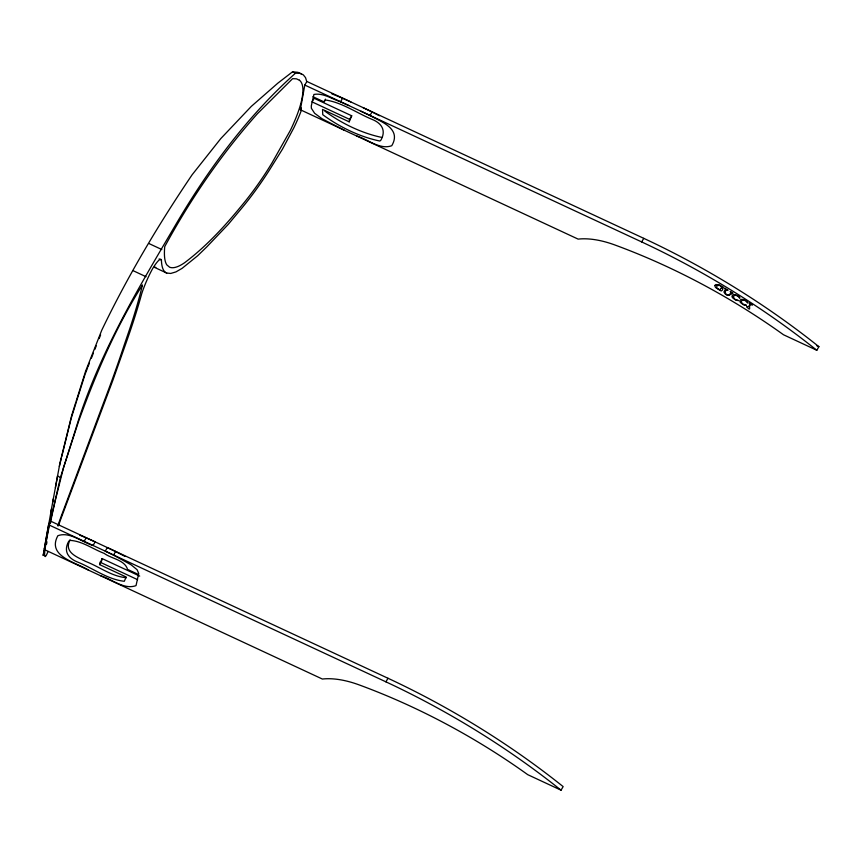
<?xml version="1.0" encoding="UTF-8"?>
<svg xmlns="http://www.w3.org/2000/svg" width="862" height="862" viewBox="0 0 862 862"><rect width="100%" height="100%" fill="white"/><g stroke="black" fill="none" stroke-linecap="round" stroke-linejoin="round"><path stroke-width="1.29" d="M45.869 539.903L44.371 548.922L45.029 545.786M49.037 524.969L44.587 549.687L322.366 679.04A69.51 34.792 30.2 0 1 358.894 684.805A365.779 183.089 30.2 0 1 527.738 774.669L561.054 790.185L563.145 786.597A443.531 222.008 30.2 0 0 387.997 678.265L51.117 521.381L49.037 524.969L385.917 681.842A443.531 222.008 30.2 0 1 561.054 790.185M70.07 539.881C63.486 552.316 77.117 557.046 85.629 561.431C99.141 566.549 111.748 576.581 126.369 577.691M138.534 574.512L127.565 569.405C124.753 559.794 111.198 558.695 104.162 553.361C92.837 549.126 82.116 540.883 69.757 540.377L68.658 541.39C63.163 551.475 68.4 558.533 77.903 562.175C93.204 568.381 107.675 579.501 124.279 581.279L126.197 577.012L99.561 564.599L102.082 558.565L139.698 576.085M101.641 561.011L102.082 558.565M300.353 109.765L304.792 85.058L306.883 81.47L643.763 238.343A443.531 222.008 30.2 0 1 818.9 346.686L816.81 350.274L783.504 334.758A365.779 183.089 30.2 0 0 614.649 244.894A69.51 34.792 30.2 0 0 578.133 239.119L300.353 109.765L301.388 107.976M312.938 96.716L323.907 101.824L325.599 100.003C342.02 102.492 356.448 112.803 371.619 119.193C381.144 122.835 386.542 129.882 380.982 140.043L379.883 141.045C359.777 136.886 339.262 126.919 322.754 114.689L322.539 109.42L349.185 121.833L351.718 115.799L314.102 98.29L312.012 101.867L349.627 119.387L349.185 121.833M45.848 539.763L48.822 523.353M51.44 509.173L43.143 555.537L43.488 553.975M50.642 513.353L53.347 498.796M52.668 502.352L59.963 462.98L71.708 415.333L85.65 371.069L101.781 330.157C127.716 276.12 158.533 224.422 192.107 174.792L220.812 138.566L251.327 106.371L277.855 83.151L292.541 71.815L297.95 72.343L301.657 74.078M55.405 487.612L57.592 475.781M43.843 552.176L44.328 549.708M49.727 523.773L60.459 477.451L78.625 419.686C100.886 351.136 137.737 289.093 174.135 227.396C207.095 170.73 246.467 117.06 295.483 73.184L300.148 73.378L303.316 74.854L305.525 77.623L306.775 81.653M59.338 466.428L61.482 457.668M61.784 456.418L71.093 418.716L76.179 402.414M76.578 401.164L85.047 374.42M45.546 543.523L46.139 541.67M44.598 548.34L45.136 546.648M85.457 373.343L87.547 367.955M87.967 366.878L89.432 363.139M91.394 358.161L93.344 353.183M94.809 349.476L96.253 345.845M99.152 338.572L100.606 334.93M48.11 551.464L46.332 555.3L45.341 556.561L44.759 556.281A111.23 5.301 -75.4 0 1 49.446 525.109M323.907 101.824L325.47 99.141M84.11 541.422L86.189 537.834L95.154 541.886L93.074 545.474C81.976 542.209 69.703 531.315 57.862 535.722C46.516 556.475 76.599 562.38 88.624 570.191M344.38 130.27L322.14 118.805L314.608 113.267L311.376 108.267L311.29 105.907L313.919 94.443C323.185 92.719 332.01 99.001 340.522 101.802L342.613 98.214L350.909 101.975M349.627 119.387L351.718 115.799M99.561 564.599L100.595 562.811M115.616 551.518L107.351 547.564L105.261 551.152L113.536 555.106L115.616 551.518L125.044 556.421M361.027 111.241L369.949 115.519L372.028 111.931L379.442 115.756M385.917 681.842L387.997 678.265M304.792 85.058L641.673 241.931L643.763 238.343M724.662 288.102L727.97 290.246M730.233 291.453L732.926 293.231M749.089 302.971L752.504 304.879M381.974 137.457C361.868 133.298 341.341 123.331 324.834 111.101M155.85 267.349L154.158 267.209L166.711 273.049L170.73 273.448L175.934 271.907L182.087 268.362L197.657 255.755L206.869 246.823L228.15 224.476L241.554 208.399A95.122 22.627 -56.3 0 0 269.752 169.534L282.424 149.212L293.748 128.018A111.23 28.424 -54.4 0 0 301.452 110.099M331.805 93.796L342.613 98.214M79.735 535.151L86.189 537.834M732.635 293.048C730.092 295.494 726.116 296.69 723.908 291.992L725.492 289.136L724.888 288.382M356.577 135.948C367.665 139.213 379.948 150.117 391.779 145.71C401.789 128.61 381.263 121.876 369.949 115.519M100.822 575.87C111.909 579.124 124.182 590.039 136.024 585.621L138.717 573.499L137.112 569.728L131.153 564.847L113.536 555.106M340.522 101.802L348.83 105.563M292.541 71.815L295.483 73.184M816.519 345.576L818.9 346.686M149.083 243.601L161.83 249.538M159.104 258.956L161.42 260.033A203.001 33.381 -64.1 0 0 166.711 273.049M133.287 270.765L146.034 276.702M57.506 476.072L60.459 477.451M99.992 562.153L137.608 579.673M299.405 80.22L296.42 78.819L292.595 78.668L257.404 113.73C221.383 154.147 190.545 199.057 164.739 246.618A196.471 32.303 -64.1 0 0 166.851 264.914L169.577 267.188A196.579 36.021 -62.2 0 0 184.619 262.716C206.233 246.435 224.766 226.297 241.856 205.393A88.312 21.011 -56.3 0 0 272.036 162.853L290.386 130.324A104.927 26.808 -54.4 0 0 299.416 80.198M363.107 107.653L372.028 111.931M727.668 290.063C723.552 289.686 725.157 296.205 729.08 295.073L731.051 292.498L730.448 291.733M752.16 304.814C746.621 303.543 752.731 313.52 746.621 306.667C748.119 308.003 751.104 304.2 749.369 303.133M641.673 241.931A443.531 222.008 30.2 0 1 816.81 350.274M46.623 544.03A104.927 5 -75.4 0 1 46.925 541.745M50.373 522.932A104.927 5 -75.4 0 1 55.47 499.798L63.519 467.657L78.614 421.238C95.757 374.054 115.594 327.528 142.435 284.977A196.471 28.565 -66 0 1 129.806 328.627L124.053 345.479A196.579 24.804 -67.9 0 1 104.28 400.905L61.31 515.95A88.312 5.959 -73.5 0 1 57.754 525.831M161.42 260.033A24.244 3.987 -64.1 0 0 152.596 268.675A24.244 3.523 -66 0 0 141.594 294.136A203.001 29.513 -66 0 1 126.057 342.968L112.793 380.519L60.555 519.721A95.122 6.411 -73.5 0 1 58.401 525.809M733.314 296.743L734.553 299.103L738.637 300.612L735.792 300.192L732.592 297.789A4.579 2.295 30.2 0 1 732 296.194L732.732 294.955A5.075 2.543 30.2 0 1 733.896 294.632A4.364 2.177 30.2 0 1 734.866 294.696A4.536 2.274 30.2 0 1 737.042 295.461C739.682 295.45 740.77 300.127 739.176 297.573C738.055 295.677 734.413 294.028 733.314 296.743M741.18 301.495L742.43 303.844L746.514 305.353L743.669 304.932L740.469 302.53A4.579 2.295 30.2 0 1 739.865 300.946L740.609 299.696A5.075 2.543 30.2 0 1 741.773 299.383A4.364 2.177 30.2 0 1 742.742 299.448A4.536 2.274 30.2 0 1 744.908 300.202C747.559 300.202 748.636 304.868 747.042 302.314C745.932 300.418 742.29 298.769 741.18 301.495M715.007 285.505L714.964 285.925A4.59 2.295 30.2 0 0 715.697 287.596L721.182 290.99C725.201 289.104 720.212 286.076 720.093 290.246L716.796 288.091L716.839 285.516L719.932 285.462L722.776 288.533L723.38 287.208L719.016 284.772L715.945 284.579A4.838 2.424 30.2 0 0 715.18 285.139L715.007 285.505"/></g></svg>
